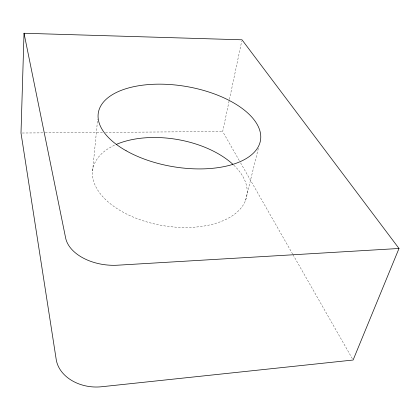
<?xml version="1.0" encoding="UTF-8"?>
<svg xmlns="http://www.w3.org/2000/svg" width="420" height="420" viewBox="0 0 420 420"><rect width="100%" height="100%" fill="white"/><g stroke="black" fill="none" stroke-linecap="round" stroke-linejoin="round"><path stroke-width="0.32" stroke-dasharray="2.1 1.58" d="M92.6 170.909L97.661 119.144M239.274 160.566L222.684 131.507L229.304 100.086M229.441 99.44L241.731 41.087M245.543 200.393L258.494 147.787M22.307 133.014L44.573 132.846M45.229 132.841L102.853 132.405M105.473 132.389L222.684 131.507M240.576 162.85L292.614 254.027M292.94 254.599L352.464 358.88M233.819 165.186A78.13 43.664 9.7 0 1 217.313 222.852A78.13 43.664 9.7 0 1 111.92 204.986A78.13 43.664 9.7 0 1 114.933 145.031"/><path stroke-width="0.63" d="M24.024 33.254L21 133.024L56.222 359.557A38.85 29.778 4.3 0 0 101.567 386.747L353.115 360.024L399 248.477L241.999 39.805L24.024 33.254L65.651 238.051A44.063 27.762 6.3 0 0 117.684 265.199L399 248.477M116.125 144.496A78.13 43.664 9.7 0 1 232.864 164.293M126.079 150.717A82.241 40.635 9.7 0 0 259.276 144.617A82.241 40.635 9.7 0 0 152.87 84.305A82.241 40.635 9.7 0 0 126.079 150.717"/></g></svg>
